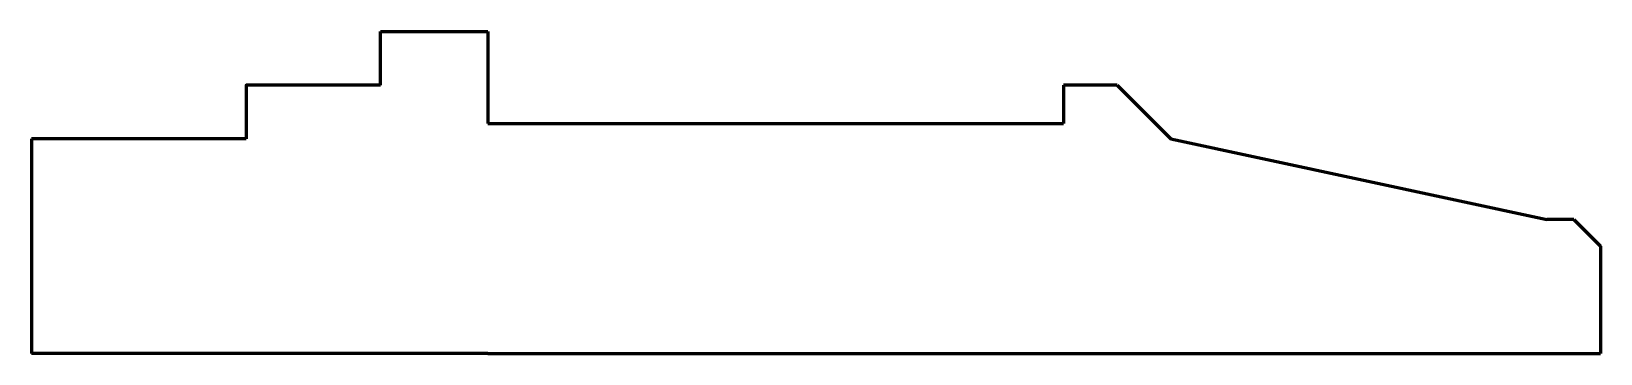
# Model space of a CAD drawing. Header units: millimetres. Extents: x -10 to 10.5, y 0 to 4.2.
import ezdxf

# ---------------------------------------------------------------- set-up
doc = ezdxf.new("R2010")
doc.units = ezdxf.units.MM
doc.linetypes.add('K5LT_AXLED', pattern=[19.5, 15, -1.5, 1.5, -1.5])
doc.linetypes.add('K5LT_BASIC', pattern=[0])

msp = doc.modelspace()

# ---------------------------------------------------------------- linework, layer by layer
at = {"color": 150, "linetype": 'K5LT_BASIC', "lineweight": 60, "true_color": 0x0080ff}
for p, q in [((-5.426, 3.5), (-5.426, 4.2)), ((-5.426, 4.2), (-4.026, 4.2)), ((-4.026, 4.2), (-4.026, 3)), ((-5.426, 3.5), (-7.176, 3.5)), ((-7.176, 3.5), (-7.176, 2.8)), ((4.174, 3.5), (3.474, 3.5)), ((3.474, 3.5), (3.474, 3)), ((-4.026, 3), (3.474, 3)), ((-7.176, 2.8), (-9.976, 2.8)), ((-9.976, 2.8), (-9.976, 0)), ((10.124, 1.75), (10.474, 1.4)), ((10.474, 1.4), (10.474, 0)), ((-4.026, 0), (-9.976, 0)), ((-4.026, 0), (10.474, 0))]:
    msp.add_line(p, q, dxfattribs=at)
at = {"color": 30, "linetype": 'K5LT_AXLED', "lineweight": 18, "true_color": 0xff8000}
msp.add_line((-5.426, 0), (-7.176, 0), dxfattribs=at)
at = {"color": 150, "linetype": 'K5LT_BASIC', "lineweight": 60, "true_color": 0x0080ff}
for points in [[(-5.426, 3.5), (-7.176, 3.5), (-7.176, 2.8)], [(4.174, 3.5), (4.874, 2.8)], [(4.874, 2.8), (9.774, 1.75)], [(10.124, 1.75), (9.774, 1.75)], [(-7.176, 0), (-7.176, 0)], [(-7.176, 0), (-7.176, 0)], [(-5.426, 0), (-5.426, 0)]]:
    msp.add_lwpolyline(points, dxfattribs=at)

doc.saveas('drawing.dxf')
